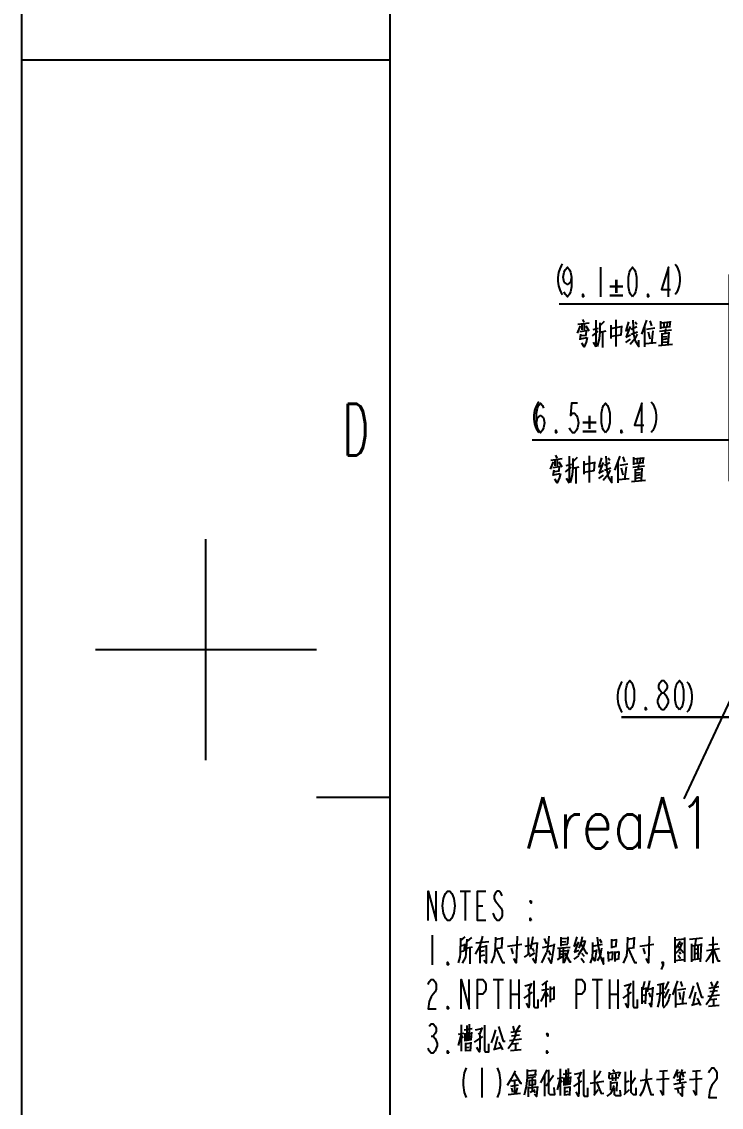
# Model space of a CAD drawing. Header units: millimetres. Extents: x 0 to 210, y 0 to 297.
# Drawn here: x 0 to 47.5, y 77.5 to 151.1 of the extents above; entities that cross this region are included whole.
import ezdxf
from ezdxf.enums import TextEntityAlignment as Align

# ---------------------------------------------------------------- set-up
doc = ezdxf.new("R2010")
doc.units = ezdxf.units.MM
doc.header["$LTSCALE"] = 19.36
doc.layers.get('0').update_dxf_attribs({"linetype": 'CONTINUOUS'})
doc.layers.add('備註', color=1, linetype='CONTINUOUS')
doc.styles.get("Standard").update_dxf_attribs({"font": 'SIMPLEX.SHX', "width": 0.56})
doc.dimstyles.new('DIMSTYLE_3', dxfattribs={"dimtxt": 2, "dimasz": 2.1, "dimexe": 2, "dimexo": 0.35, "dimgap": 0.5, "dimtad": 1, "dimzin": 0, "dimdsep": 46, "dimtxsty": 'Standard', "dimcen": 0.09, "dimazin": 0, "dimtp": 0.01, "dimtm": 0.01, "dimtfac": 1, "dimtofl": 0, "dimtmove": 0, "dimatfit": 3, "dimfxl": 0, "dimtolj": 1, "dimtzin": 0, "dimarcsym": 0})
doc.dimstyles.new('DIMSTYLE_5', dxfattribs={"dimtxt": 2, "dimasz": 2.1, "dimexe": 2, "dimexo": 0.35, "dimgap": 0.5, "dimtad": 1, "dimdec": 1, "dimzin": 0, "dimdsep": 46, "dimtxsty": 'Standard', "dimcen": 0.09, "dimazin": 0, "dimtol": 1, "dimtp": 0.4, "dimtm": 0.4, "dimtfac": 1, "dimtdec": 1, "dimtofl": 0, "dimtmove": 0, "dimatfit": 3, "dimfxl": 0, "dimtolj": 1, "dimtzin": 0, "dimarcsym": 0})

# ---------------------------------------------------------------- blocks, each defined once
blk = doc.blocks.new('_FILLED')
at = {"color": 0, "linetype": 'ByBlock'}
blk.add_solid([(0, 0), (-1, 0.133), (-1, -0.133)], dxfattribs=at)
blk = doc.blocks.new('*D161919')
at = {"color": 2}
for p, q in [((48.006, 119.928), (48.006, 124.718)), ((54.528, 122.052), (54.528, 124.718)), ((51.267, 122.718), (34.631, 122.718)), ((48.006, 122.718), (51.267, 122.718)), ((54.528, 122.718), (51.267, 122.718))]:
    blk.add_line(p, q, dxfattribs=at)
at = {"color": 2, "xscale": 2.1, "yscale": 2.1, "zscale": 2.1, "rotation": 180}
blk.add_blockref('_FILLED', (48.006, 122.718), dxfattribs=at)
at = {"color": 2, "xscale": 2.1, "yscale": 2.1, "zscale": 2.1}
blk.add_blockref('_FILLED', (54.528, 122.718), dxfattribs=at)
blk = doc.blocks.new('*D172020')
at = {"color": 2}
for p, q in [((48.006, 119.928), (48.006, 133.938)), ((57.152, 122.052), (57.152, 133.938)), ((52.579, 131.938), (36.456, 131.938)), ((48.006, 131.938), (52.579, 131.938)), ((57.152, 131.938), (52.579, 131.938))]:
    blk.add_line(p, q, dxfattribs=at)
at = {"color": 2, "xscale": 2.1, "yscale": 2.1, "zscale": 2.1, "rotation": 180}
blk.add_blockref('_FILLED', (48.006, 131.938), dxfattribs=at)
at = {"color": 2, "xscale": 2.1, "yscale": 2.1, "zscale": 2.1}
blk.add_blockref('_FILLED', (57.152, 131.938), dxfattribs=at)
blk = doc.blocks.new('*D222525')
at = {"color": 2}
for p, q in [((54.129, 106.628), (54.129, 101.919)), ((54.929, 106.628), (54.929, 101.919)), ((54.129, 103.919), (40.696, 103.919)), ((40.696, 103.919), (54.529, 103.919)), ((59.929, 103.919), (54.529, 103.919)), ((54.929, 103.919), (59.929, 103.919))]:
    blk.add_line(p, q, dxfattribs=at)
at = {"color": 2, "xscale": 2.1, "yscale": 2.1, "zscale": 2.1}
blk.add_blockref('_FILLED', (54.129, 103.919), dxfattribs=at)
at = {"color": 2, "xscale": 2.1, "yscale": 2.1, "zscale": 2.1, "rotation": 180}
blk.add_blockref('_FILLED', (54.929, 103.919), dxfattribs=at)

msp = doc.modelspace()

# ---------------------------------------------------------------- linework, layer by layer
at = {"color": 2}
for p, q in [((0, 0.009), (0, 297.009)), ((0, 148.509), (25, 148.509)), ((39.256, 134.438), (39.256, 132.438)), ((37.886, 130.455), (37.673, 129.971)), ((37.726, 130.584), (38.499, 130.68)), ((37.993, 130.616), (37.993, 130.197)), ((38.046, 130.906), (38.126, 130.713)), ((38.153, 130.616), (38.153, 130.197)), ((38.259, 130.455), (38.473, 130.132)), ((38.953, 130.842), (38.953, 129.035)), ((39.219, 130.455), (39.539, 130.777)), ((39.966, 130.519), (39.966, 129.616)), ((39.966, 130.293), (40.659, 130.422)), ((40.313, 130.874), (40.313, 129.068)), ((40.686, 130.455), (40.633, 129.842)), ((41.166, 130.745), (40.979, 130.132)), ((41.273, 130.422), (41.006, 129.713)), ((41.353, 130.229), (41.726, 130.422)), ((41.619, 130.745), (41.726, 130.584)), ((42.393, 130.842), (42.046, 129.906)), ((42.259, 130.455), (42.259, 129.035)), ((42.393, 130.229), (42.953, 130.326)), ((42.606, 130.809), (42.713, 130.455)), ((43.326, 130.777), (43.326, 130.261)), ((43.993, 130.713), (43.326, 130.648)), ((43.326, 130.358), (44.019, 130.422)), ((43.566, 130.648), (43.566, 130.422)), ((43.779, 130.648), (43.753, 130.422)), ((43.966, 130.422), (44.019, 130.777)), ((38.313, 130.132), (37.859, 130.068)), ((37.913, 129.906), (37.859, 129.519)), ((38.339, 129.648), (37.886, 129.551)), ((37.913, 129.809), (38.313, 129.842)), ((38.286, 129.842), (38.313, 130.164)), ((38.366, 129.68), (38.286, 129.326)), ((38.713, 129.777), (39.113, 130.1)), ((39.113, 130.293), (38.739, 130.197)), ((39.219, 130.035), (39.646, 130.132)), ((39.406, 130.068), (39.406, 129.003)), ((40.659, 129.842), (39.966, 129.745)), ((40.953, 130.132), (41.193, 130.229)), ((41.299, 129.842), (40.979, 129.68)), ((41.353, 129.906), (41.779, 130.068)), ((42.499, 130.068), (42.606, 129.584)), ((42.819, 130.132), (42.713, 129.293)), ((43.273, 130.1), (44.073, 130.197)), ((43.433, 129.971), (43.433, 129.132)), ((43.886, 129.971), (43.433, 129.906)), ((43.433, 129.713), (43.779, 129.745)), ((43.779, 129.584), (43.433, 129.519)), ((43.673, 130.293), (43.646, 129.906)), ((43.859, 129.197), (43.913, 130.035)), ((38.766, 129.358), (38.953, 129.035)), ((40.979, 129.326), (41.299, 129.551)), ((42.339, 129.261), (43.033, 129.326)), ((43.193, 129.132), (44.153, 129.229)), ((43.433, 129.358), (43.779, 129.39)), ((36.221, 121.686), (36.301, 121.493)), ((37.127, 121.622), (37.127, 119.815)), ((37.394, 121.234), (37.714, 121.557)), ((38.487, 121.654), (38.487, 119.847)), ((39.341, 121.525), (39.154, 120.912)), ((39.794, 121.525), (39.901, 121.364)), ((40.567, 121.622), (40.221, 120.686)), ((40.781, 121.589), (40.887, 121.234)), ((41.501, 121.557), (41.501, 121.041)), ((42.167, 121.493), (41.501, 121.428)), ((42.141, 121.202), (42.194, 121.557)), ((36.061, 121.234), (35.847, 120.751)), ((35.901, 121.364), (36.674, 121.46)), ((36.487, 120.912), (36.034, 120.847)), ((36.167, 121.396), (36.167, 120.976)), ((36.327, 121.396), (36.327, 120.976)), ((36.434, 121.234), (36.647, 120.912)), ((36.461, 120.622), (36.487, 120.944)), ((36.887, 120.557), (37.287, 120.88)), ((37.287, 121.073), (36.914, 120.976)), ((37.394, 120.815), (37.821, 120.912)), ((37.581, 120.847), (37.581, 119.783)), ((38.141, 121.299), (38.141, 120.396)), ((38.141, 121.073), (38.834, 121.202)), ((38.861, 121.234), (38.807, 120.622)), ((39.127, 120.912), (39.367, 121.009)), ((39.447, 121.202), (39.181, 120.493)), ((39.527, 121.009), (39.901, 121.202)), ((39.527, 120.686), (39.954, 120.847)), ((40.434, 121.234), (40.434, 119.815)), ((40.567, 121.009), (41.127, 121.105)), ((40.674, 120.847), (40.781, 120.364)), ((40.994, 120.912), (40.887, 120.073)), ((41.447, 120.88), (42.247, 120.976)), ((41.501, 121.138), (42.194, 121.202)), ((41.607, 120.751), (41.607, 119.912)), ((42.061, 120.751), (41.607, 120.686)), ((41.741, 121.428), (41.741, 121.202)), ((41.847, 121.073), (41.821, 120.686)), ((41.954, 121.428), (41.927, 121.202)), ((42.034, 119.976), (42.087, 120.815)), ((36.087, 120.686), (36.034, 120.299)), ((36.514, 120.428), (36.061, 120.331)), ((36.087, 120.589), (36.487, 120.622)), ((36.541, 120.46), (36.461, 120.105)), ((36.941, 120.138), (37.127, 119.815)), ((38.834, 120.622), (38.141, 120.525)), ((39.474, 120.622), (39.154, 120.46)), ((39.154, 120.105), (39.474, 120.331)), ((40.514, 120.041), (41.207, 120.105)), ((41.367, 119.912), (42.327, 120.009)), ((41.607, 120.493), (41.954, 120.525)), ((41.954, 120.364), (41.607, 120.299)), ((41.607, 120.138), (41.954, 120.17)), ((12.5, 101.009), (12.5, 116.009)), ((5, 108.509), (20, 108.509)), ((43.146, 104.919), (43.146, 105.086)), ((20, 98.509), (25, 98.509)), ((29.734, 92.138), (30.434, 92.138)), ((30.084, 92.138), (30.084, 90.138)), ((30.924, 91.138), (31.274, 91.138)), ((27.844, 89.138), (27.844, 87.138)), ((30.058, 89.041), (29.764, 88.783)), ((29.764, 88.428), (30.031, 88.492)), ((30.031, 88.557), (30.004, 88.073)), ((30.164, 88.267), (30.591, 88.363)), ((30.511, 88.976), (30.191, 88.718)), ((30.804, 88.622), (31.684, 88.718)), ((31.071, 88.428), (31.071, 87.234)), ((31.071, 88.331), (31.498, 88.396)), ((32.618, 88.912), (32.138, 88.847)), ((32.564, 88.299), (32.618, 89.009)), ((32.964, 88.396), (33.924, 88.525)), ((34.164, 88.396), (34.511, 88.46)), ((34.351, 88.976), (34.351, 87.847)), ((34.671, 89.041), (34.511, 88.17)), ((34.591, 88.557), (34.964, 88.622)), ((35.338, 88.299), (36.084, 88.46)), ((35.444, 88.912), (35.604, 88.557)), ((35.711, 88.396), (35.604, 87.944)), ((35.711, 88.396), (35.791, 89.073)), ((36.564, 89.009), (36.564, 88.396)), ((36.564, 88.912), (37.044, 88.944)), ((36.564, 88.686), (36.911, 88.718)), ((36.564, 88.492), (37.044, 88.525)), ((37.044, 89.041), (37.018, 88.557)), ((37.444, 88.396), (37.684, 88.525)), ((37.658, 89.041), (37.471, 88.428)), ((37.764, 88.686), (37.498, 88.009)), ((37.951, 88.718), (38.218, 88.751)), ((38.724, 88.396), (39.391, 88.525)), ((39.204, 88.88), (39.338, 88.654)), ((40.004, 88.88), (40.004, 88.267)), ((40.004, 88.783), (40.351, 88.847)), ((40.004, 88.331), (40.351, 88.396)), ((40.324, 88.396), (40.351, 88.88)), ((41.578, 88.912), (41.098, 88.847)), ((41.524, 88.299), (41.578, 89.009)), ((41.924, 88.396), (42.884, 88.525)), ((44.298, 89.009), (44.298, 87.267)), ((44.298, 88.976), (44.298, 87.363)), ((44.991, 88.88), (44.298, 88.815)), ((44.671, 88.718), (44.378, 88.267)), ((44.564, 88.525), (44.778, 88.557)), ((44.991, 87.396), (44.991, 88.976)), ((46.191, 88.944), (45.311, 88.847)), ((45.444, 88.557), (45.444, 87.331)), ((46.084, 88.492), (45.444, 88.396)), ((45.631, 88.428), (45.631, 87.492)), ((45.684, 88.428), (45.764, 88.88)), ((45.871, 88.428), (45.871, 87.525)), ((46.058, 87.331), (46.111, 88.589)), ((46.618, 88.492), (47.231, 88.557)), ((46.911, 87.234), (46.911, 89.041)), ((29.738, 88.041), (30.004, 88.073)), ((30.404, 88.331), (30.404, 87.202)), ((31.071, 88.041), (31.391, 88.105)), ((31.391, 87.783), (31.071, 87.718)), ((32.111, 88.234), (32.618, 88.299)), ((33.338, 87.88), (33.231, 88.267)), ((34.111, 87.654), (34.484, 87.912)), ((34.458, 87.718), (34.804, 87.944)), ((34.618, 88.267), (34.751, 88.041)), ((35.284, 87.267), (35.604, 87.944)), ((35.738, 88.105), (35.871, 87.783)), ((36.351, 88.267), (37.204, 88.331)), ((36.351, 87.492), (36.831, 87.783)), ((36.484, 88.267), (36.484, 87.589)), ((36.484, 88.041), (36.698, 88.073)), ((36.484, 87.847), (36.698, 87.88)), ((36.724, 88.267), (36.724, 87.234)), ((36.964, 87.718), (36.778, 87.267)), ((36.804, 88.073), (37.098, 88.105)), ((37.791, 88.105), (37.471, 87.976)), ((37.471, 87.525), (37.791, 87.751)), ((37.978, 87.912), (38.164, 87.718)), ((38.724, 88.041), (38.964, 88.105)), ((39.818, 87.363), (39.791, 88.041)), ((39.818, 87.944), (40.084, 88.009)), ((40.084, 88.041), (40.058, 87.525)), ((40.244, 88.041), (40.244, 87.363)), ((40.511, 88.009), (40.271, 87.944)), ((40.511, 87.557), (40.538, 88.041)), ((41.071, 88.234), (41.578, 88.299)), ((42.298, 87.88), (42.191, 88.267)), ((44.324, 87.88), (44.564, 88.105)), ((44.538, 87.783), (44.698, 87.557)), ((44.591, 88.009), (44.698, 87.847)), ((45.818, 88.202), (45.631, 88.17)), ((45.631, 87.88), (45.818, 87.912)), ((46.458, 88.105), (47.338, 88.234)), ((38.164, 87.267), (37.951, 87.557)), ((39.818, 87.492), (40.084, 87.525)), ((40.271, 87.492), (40.538, 87.557)), ((44.298, 87.428), (44.938, 87.492)), ((45.444, 87.46), (46.058, 87.557)), ((31.974, 86.138), (32.674, 86.138)), ((32.324, 86.138), (32.324, 84.138)), ((33.164, 86.138), (33.164, 84.138)), ((33.724, 86.138), (33.724, 84.138)), ((38.694, 86.138), (39.394, 86.138)), ((39.044, 86.138), (39.044, 84.138)), ((39.884, 86.138), (39.884, 84.138)), ((40.444, 86.138), (40.444, 84.138)), ((34.138, 85.718), (34.564, 85.815)), ((34.591, 85.88), (34.404, 85.428)), ((35.738, 85.492), (35.258, 85.396)), ((35.311, 85.751), (35.684, 86.041)), ((35.551, 85.912), (35.551, 84.267)), ((35.844, 85.654), (35.844, 84.589)), ((36.111, 85.557), (35.844, 85.492)), ((36.111, 84.815), (36.111, 85.654)), ((40.858, 85.718), (41.284, 85.815)), ((41.311, 85.88), (41.124, 85.428)), ((42.058, 85.622), (42.058, 84.492)), ((42.351, 85.525), (42.084, 85.46)), ((42.244, 86.009), (42.138, 85.525)), ((42.324, 84.492), (42.378, 85.589)), ((42.591, 86.041), (42.431, 85.267)), ((42.511, 85.492), (42.831, 85.557)), ((43.124, 85.783), (43.604, 85.88)), ((43.311, 85.783), (43.311, 85.105)), ((43.498, 85.847), (43.498, 84.299)), ((43.898, 85.492), (43.578, 84.88)), ((43.871, 86.009), (43.631, 85.46)), ((44.484, 86.041), (44.138, 85.105)), ((44.351, 85.654), (44.351, 84.234)), ((44.484, 85.428), (45.044, 85.525)), ((44.698, 86.009), (44.804, 85.654)), ((46.618, 85.557), (47.284, 85.654)), ((46.751, 85.976), (46.858, 85.654)), ((33.164, 85.138), (33.724, 85.138)), ((34.084, 84.88), (34.644, 85.267)), ((35.231, 84.654), (35.551, 85.331)), ((35.551, 85.267), (35.711, 84.976)), ((35.844, 84.783), (36.138, 84.815)), ((39.884, 85.138), (40.444, 85.138)), ((40.804, 84.88), (41.364, 85.267)), ((42.058, 85.073), (42.271, 85.105)), ((42.058, 84.622), (42.298, 84.686)), ((42.538, 85.234), (42.644, 84.944)), ((43.071, 85.138), (43.658, 85.267)), ((43.258, 84.783), (43.124, 84.267)), ((43.258, 84.751), (43.311, 85.105)), ((44.591, 85.267), (44.698, 84.783)), ((44.911, 85.331), (44.804, 84.492)), ((45.711, 85.267), (45.524, 84.428)), ((45.818, 84.88), (46.058, 84.363)), ((46.538, 85.009), (47.338, 85.105)), ((47.204, 85.363), (46.671, 85.299)), ((46.751, 84.783), (47.151, 84.815)), ((46.938, 84.783), (46.938, 84.331)), ((42.724, 84.267), (42.591, 84.557)), ((44.431, 84.46), (45.124, 84.525)), ((45.444, 84.396), (45.978, 84.557)), ((46.591, 84.331), (47.311, 84.396)), ((29.631, 82.428), (30.004, 82.492)), ((29.818, 83.073), (29.818, 81.267)), ((30.004, 82.718), (30.564, 82.815)), ((30.058, 82.492), (30.058, 81.944)), ((30.058, 82.428), (30.484, 82.492)), ((30.191, 83.009), (30.191, 82.009)), ((30.351, 83.105), (30.324, 82.041)), ((30.511, 82.557), (30.458, 82.041)), ((30.778, 82.718), (31.204, 82.815)), ((31.231, 82.88), (31.044, 82.428)), ((33.178, 82.557), (33.844, 82.654)), ((33.311, 82.976), (33.418, 82.654)), ((27.774, 82.304), (27.914, 82.304)), ((29.818, 82.428), (29.604, 81.654)), ((29.818, 82.363), (29.924, 82.17)), ((30.511, 82.041), (30.058, 81.976)), ((30.111, 82.234), (30.431, 82.267)), ((30.111, 81.847), (30.111, 81.267)), ((30.111, 81.783), (30.458, 81.847)), ((30.458, 81.88), (30.431, 81.267)), ((30.724, 81.88), (31.284, 82.267)), ((32.271, 82.267), (32.084, 81.428)), ((32.378, 81.88), (32.618, 81.363)), ((33.098, 82.009), (33.898, 82.105)), ((33.764, 82.363), (33.231, 82.299)), ((33.311, 81.783), (33.711, 81.815)), ((33.498, 81.783), (33.498, 81.331)), ((30.111, 81.525), (30.351, 81.557)), ((30.431, 81.331), (30.111, 81.299)), ((32.004, 81.396), (32.538, 81.557)), ((33.151, 81.331), (33.871, 81.396)), ((31.204, 80.138), (31.204, 78.138)), ((34.298, 80.041), (34.298, 79.492)), ((34.884, 79.976), (34.298, 79.912)), ((34.298, 79.622), (34.911, 79.686)), ((34.378, 79.46), (34.884, 79.557)), ((34.858, 79.686), (34.884, 80.009)), ((35.631, 80.009), (35.204, 79.138)), ((35.471, 79.654), (35.471, 78.234)), ((36.084, 79.622), (35.578, 78.912)), ((36.538, 80.073), (36.538, 78.267)), ((36.724, 79.718), (37.284, 79.815)), ((36.911, 80.009), (36.911, 79.009)), ((37.071, 80.105), (37.044, 79.041)), ((37.231, 79.557), (37.178, 79.041)), ((37.498, 79.718), (37.924, 79.815)), ((37.951, 79.88), (37.764, 79.428)), ((38.858, 79.976), (38.858, 78.331)), ((39.844, 79.847), (39.818, 79.428)), ((39.844, 79.718), (40.538, 79.847)), ((40.058, 79.654), (40.084, 79.267)), ((40.111, 80.041), (40.218, 79.88)), ((40.298, 79.718), (40.271, 79.267)), ((40.591, 79.88), (40.484, 79.557)), ((40.938, 79.88), (40.938, 78.46)), ((42.378, 80.073), (42.351, 79.331)), ((43.258, 79.912), (43.818, 79.976)), ((43.524, 79.944), (43.524, 78.299)), ((44.484, 80.041), (44.218, 79.428)), ((44.378, 79.783), (44.671, 79.847)), ((44.538, 79.492), (44.431, 79.783)), ((44.804, 80.041), (44.618, 79.492)), ((44.724, 79.783), (45.044, 79.847)), ((44.804, 79.783), (44.884, 79.525)), ((45.498, 79.912), (46.058, 79.976)), ((45.764, 79.944), (45.764, 78.299)), ((33.684, 78.976), (33.151, 78.88)), ((33.231, 79.267), (33.604, 79.331)), ((33.231, 78.783), (33.284, 78.492)), ((33.444, 78.396), (33.444, 79.299)), ((33.551, 78.428), (33.631, 78.815)), ((34.218, 78.88), (34.084, 78.299)), ((34.298, 79.492), (34.218, 78.88)), ((34.351, 78.783), (34.991, 78.847)), ((34.351, 78.847), (34.351, 78.17)), ((34.431, 79.331), (34.431, 78.912)), ((34.858, 79.299), (34.431, 79.267)), ((34.431, 78.976), (34.884, 79.041)), ((34.644, 78.557), (34.644, 79.492)), ((34.858, 79.041), (34.858, 79.331)), ((36.538, 79.428), (36.324, 78.654)), ((36.351, 79.428), (36.724, 79.492)), ((36.538, 79.363), (36.644, 79.17)), ((36.778, 79.492), (36.778, 78.944)), ((36.778, 79.428), (37.204, 79.492)), ((37.231, 79.041), (36.778, 78.976)), ((36.831, 79.234), (37.151, 79.267)), ((36.831, 78.847), (36.831, 78.267)), ((36.831, 78.783), (37.178, 78.847)), ((37.178, 78.88), (37.151, 78.267)), ((37.444, 78.88), (38.004, 79.267)), ((38.564, 79.105), (39.498, 79.234)), ((39.844, 79.428), (40.511, 79.492)), ((39.951, 79.234), (39.951, 78.622)), ((39.951, 79.105), (40.351, 79.17)), ((40.378, 79.202), (40.351, 78.557)), ((40.938, 79.17), (41.204, 79.267)), ((41.311, 79.009), (41.631, 79.492)), ((42.778, 79.396), (41.951, 79.267)), ((43.071, 79.363), (43.924, 79.428)), ((45.071, 79.17), (44.218, 79.009)), ((44.298, 78.718), (44.964, 78.847)), ((44.431, 79.299), (44.911, 79.396)), ((44.671, 79.105), (44.671, 79.492)), ((44.804, 79.041), (44.804, 78.234)), ((45.311, 79.363), (46.164, 79.428)), ((32.991, 78.331), (33.844, 78.428)), ((34.484, 78.492), (34.778, 78.622)), ((34.751, 78.686), (34.804, 78.46)), ((36.831, 78.525), (37.071, 78.557)), ((37.151, 78.331), (36.831, 78.299)), ((39.098, 78.654), (38.804, 78.267)), ((40.858, 78.331), (41.231, 78.686)), ((43.524, 78.267), (43.338, 78.622)), ((44.484, 78.718), (44.564, 78.428)), ((45.764, 78.267), (45.578, 78.622))]:
    msp.add_line(p, q, dxfattribs=at)
at = {"color": 7}
msp.add_line((25, 5.009), (25, 292.009), dxfattribs=at)
at = {"color": 2}
for points in [[(37.296, 133.772), (37.226, 133.438), (37.016, 133.272), (36.806, 133.438), (36.736, 133.772), (36.806, 134.105), (36.876, 134.272), (37.016, 134.438), (37.156, 134.272), (37.226, 134.105), (37.296, 133.772), (37.296, 133.105), (37.226, 132.772), (37.156, 132.605), (37.016, 132.438), (36.876, 132.605), (36.806, 132.772)], [(41.433, 132.438), (41.293, 132.605), (41.223, 132.772), (41.153, 133.105), (41.153, 133.772), (41.223, 134.105), (41.293, 134.272), (41.433, 134.438), (41.573, 134.272), (41.643, 134.105), (41.713, 133.772), (41.713, 133.105), (41.643, 132.772), (41.573, 132.605), (41.433, 132.438)], [(43.883, 132.438), (43.883, 134.438), (43.393, 132.938), (44.023, 132.938)], [(38.136, 132.438), (38.066, 132.438), (38.066, 132.605), (38.136, 132.438)], [(42.553, 132.438), (42.483, 132.438), (42.483, 132.605), (42.553, 132.438)], [(39.219, 130.68), (39.219, 130.068), (39.166, 129.584), (39.033, 129.068)], [(41.459, 130.842), (41.513, 129.906), (41.619, 129.455)], [(41.753, 129.906), (41.593, 129.584), (41.273, 129.197)], [(38.286, 129.358), (38.153, 129.035), (37.993, 129.293)], [(41.619, 129.455), (41.859, 129.068), (41.859, 129.487)], [(34.911, 123.885), (34.981, 124.218), (35.191, 124.385), (35.401, 124.218), (35.471, 123.885), (35.401, 123.552), (35.331, 123.385), (35.191, 123.218), (35.051, 123.385), (34.981, 123.552), (34.911, 123.885), (34.911, 124.552), (34.981, 124.885), (35.051, 125.052), (35.191, 125.218), (35.331, 125.052), (35.401, 124.885)], [(37.711, 125.218), (37.291, 125.218), (37.221, 124.385), (37.361, 124.552), (37.501, 124.552), (37.641, 124.385), (37.711, 124.218), (37.781, 123.885), (37.711, 123.552), (37.641, 123.385), (37.501, 123.218), (37.361, 123.218), (37.221, 123.385), (37.151, 123.552)], [(39.607, 123.218), (39.467, 123.385), (39.397, 123.552), (39.327, 123.885), (39.327, 124.552), (39.397, 124.885), (39.467, 125.052), (39.607, 125.218), (39.747, 125.052), (39.817, 124.885), (39.887, 124.552), (39.887, 123.885), (39.817, 123.552), (39.747, 123.385), (39.607, 123.218)], [(42.057, 123.218), (42.057, 125.218), (41.567, 123.718), (42.197, 123.718)], [(36.311, 123.218), (36.241, 123.218), (36.241, 123.385), (36.311, 123.218)], [(40.727, 123.218), (40.657, 123.218), (40.657, 123.385), (40.727, 123.218)], [(39.634, 121.622), (39.687, 120.686), (39.794, 120.234)], [(37.394, 121.46), (37.394, 120.847), (37.341, 120.364), (37.207, 119.847)], [(36.461, 120.138), (36.327, 119.815), (36.167, 120.073)], [(39.927, 120.686), (39.767, 120.364), (39.447, 119.976)], [(39.794, 120.234), (40.034, 119.847), (40.034, 120.267)], [(41.256, 104.419), (41.116, 104.586), (41.046, 104.752), (40.976, 105.086), (40.976, 105.752), (41.046, 106.086), (41.116, 106.252), (41.256, 106.419), (41.396, 106.252), (41.466, 106.086), (41.536, 105.752), (41.536, 105.086), (41.466, 104.752), (41.396, 104.586), (41.256, 104.419)], [(43.426, 105.586), (43.286, 105.752), (43.216, 105.919), (43.216, 106.086), (43.286, 106.252), (43.426, 106.419), (43.566, 106.419), (43.706, 106.252), (43.776, 106.086), (43.776, 105.919), (43.706, 105.752), (43.566, 105.586)], [(44.616, 104.419), (44.476, 104.586), (44.406, 104.752), (44.336, 105.086), (44.336, 105.752), (44.406, 106.086), (44.476, 106.252), (44.616, 106.419), (44.756, 106.252), (44.826, 106.086), (44.896, 105.752), (44.896, 105.086), (44.826, 104.752), (44.756, 104.586), (44.616, 104.419)], [(43.146, 105.086), (43.286, 105.419), (43.426, 105.586), (43.566, 105.586), (43.706, 105.419)], [(43.706, 105.419), (43.846, 105.086), (43.846, 104.919), (43.706, 104.586)], [(42.376, 104.419), (42.306, 104.419), (42.306, 104.586), (42.376, 104.419)], [(43.426, 104.419), (43.286, 104.586), (43.146, 104.919)], [(43.706, 104.586), (43.566, 104.419), (43.426, 104.419)], [(27.564, 90.138), (27.564, 92.138), (28.124, 90.138), (28.124, 92.138)], [(29.244, 90.471), (29.174, 90.304), (29.034, 90.138), (28.894, 90.138), (28.754, 90.304), (28.684, 90.471), (28.614, 90.638), (28.544, 91.138), (28.614, 91.638), (28.684, 91.804), (28.754, 91.971), (28.894, 92.138), (29.034, 92.138), (29.174, 91.971), (29.244, 91.804), (29.314, 91.638), (29.384, 91.138), (29.314, 90.638), (29.244, 90.471)], [(31.484, 90.138), (30.924, 90.138), (30.924, 92.138), (31.484, 92.138)], [(32.604, 91.804), (32.534, 91.971), (32.394, 92.138), (32.254, 92.138), (32.114, 91.971), (32.044, 91.804), (32.044, 91.638), (32.114, 91.471), (32.254, 91.304), (32.394, 91.138), (32.534, 90.971), (32.604, 90.804), (32.604, 90.471), (32.534, 90.304), (32.394, 90.138), (32.254, 90.138), (32.114, 90.304), (32.044, 90.471), (31.974, 90.638)], [(34.564, 91.471), (34.564, 91.304), (34.494, 91.471), (34.564, 91.471)], [(34.564, 90.138), (34.494, 90.138), (34.494, 90.304), (34.564, 90.138)], [(29.764, 88.944), (29.738, 87.88), (29.711, 87.654), (29.604, 87.267)], [(30.191, 88.88), (30.138, 87.88), (30.111, 87.654), (29.871, 87.234)], [(31.258, 89.073), (31.071, 88.428), (30.751, 87.847)], [(31.498, 88.46), (31.498, 87.234), (31.338, 87.428)], [(32.138, 89.009), (32.111, 88.234), (32.058, 87.751), (31.844, 87.234)], [(33.604, 89.073), (33.551, 87.267), (33.391, 87.557)], [(34.964, 88.654), (34.858, 87.267), (34.671, 87.557)], [(36.111, 88.557), (35.924, 87.234), (35.738, 87.622)], [(38.218, 88.783), (38.084, 88.299), (37.738, 87.783)], [(38.031, 89.041), (37.951, 88.686), (37.791, 88.267)], [(37.924, 88.557), (38.298, 87.912), (38.404, 87.912)], [(38.724, 88.654), (38.724, 88.105), (38.698, 87.622), (38.564, 87.234)], [(39.044, 89.009), (39.098, 88.428), (39.231, 87.718), (39.471, 87.17), (39.471, 87.622)], [(41.098, 89.009), (41.071, 88.234), (41.018, 87.751), (40.804, 87.234)], [(42.564, 89.073), (42.511, 87.267), (42.351, 87.557)], [(44.538, 88.396), (44.884, 87.976), (44.964, 88.009)], [(44.564, 88.105), (44.671, 88.267), (44.831, 88.654)], [(32.191, 88.234), (32.618, 87.299), (32.778, 87.299)], [(37.098, 88.17), (36.964, 87.718), (36.858, 87.944)], [(36.964, 87.718), (37.178, 87.331), (37.284, 87.331)], [(38.991, 88.17), (38.884, 87.396), (38.751, 87.622)], [(39.338, 88.267), (39.231, 87.718), (39.044, 87.396)], [(41.151, 88.234), (41.578, 87.299), (41.738, 87.299)], [(46.911, 88.17), (46.698, 87.783), (46.538, 87.525), (46.404, 87.331)], [(46.938, 88.17), (47.231, 87.396), (47.391, 87.396)], [(28.964, 87.138), (28.894, 87.138), (28.894, 87.304), (28.964, 87.138)], [(43.524, 87.138), (43.454, 87.304), (43.524, 87.304), (43.524, 87.138), (43.384, 86.804)], [(44.991, 87.331), (44.991, 87.396), (44.938, 87.492)], [(27.564, 85.804), (27.634, 85.971), (27.774, 86.138), (27.914, 86.138), (28.054, 85.971), (28.124, 85.804), (28.124, 85.471), (28.054, 85.304), (27.914, 85.138), (27.774, 84.971), (27.634, 84.638), (27.564, 84.138), (28.124, 84.138)], [(29.804, 84.138), (29.804, 86.138), (30.364, 84.138), (30.364, 86.138)], [(30.924, 84.138), (30.924, 86.138), (31.274, 86.138), (31.414, 85.971), (31.484, 85.804), (31.484, 85.471), (31.414, 85.304), (31.274, 85.138), (30.924, 85.138)], [(37.644, 84.138), (37.644, 86.138), (37.994, 86.138), (38.134, 85.971), (38.204, 85.804), (38.204, 85.471), (38.134, 85.304), (37.994, 85.138), (37.644, 85.138)], [(34.351, 85.525), (34.431, 85.331), (34.431, 84.492), (34.404, 84.234), (34.244, 84.525)], [(34.751, 86.041), (34.751, 84.331), (34.804, 84.234), (35.044, 84.234), (35.044, 84.783)], [(41.071, 85.525), (41.151, 85.331), (41.151, 84.492), (41.124, 84.234), (40.964, 84.525)], [(41.471, 86.041), (41.471, 84.331), (41.524, 84.234), (41.764, 84.234), (41.764, 84.783)], [(42.724, 84.267), (42.778, 84.847), (42.831, 85.622)], [(45.578, 85.718), (45.418, 85.202), (45.284, 84.847)], [(45.791, 85.944), (46.111, 84.944), (46.244, 84.944)], [(47.231, 86.009), (46.991, 85.622), (46.884, 85.234), (46.644, 84.718), (46.431, 84.428)], [(43.978, 85.138), (43.871, 84.751), (43.711, 84.428), (43.524, 84.202)], [(28.964, 84.138), (28.894, 84.138), (28.894, 84.304), (28.964, 84.138)], [(27.634, 82.971), (27.774, 83.138), (27.914, 83.138), (28.054, 82.971), (28.124, 82.804), (28.124, 82.638), (28.054, 82.471), (27.914, 82.304), (28.054, 82.138), (28.124, 81.971), (28.194, 81.804), (28.194, 81.638), (28.124, 81.471), (28.054, 81.304), (27.914, 81.138), (27.774, 81.138), (27.634, 81.304), (27.564, 81.471)], [(30.991, 82.525), (31.071, 82.331), (31.071, 81.492), (31.044, 81.234), (30.884, 81.525)], [(31.391, 83.041), (31.391, 81.331), (31.444, 81.234), (31.684, 81.234), (31.684, 81.783)], [(32.138, 82.718), (31.978, 82.202), (31.844, 81.847)], [(32.351, 82.944), (32.671, 81.944), (32.804, 81.944)], [(33.791, 83.009), (33.551, 82.622), (33.444, 82.234), (33.204, 81.718), (32.991, 81.428)], [(35.684, 82.471), (35.684, 82.304), (35.614, 82.471), (35.684, 82.471)], [(28.964, 81.138), (28.894, 81.138), (28.894, 81.304), (28.964, 81.138)], [(35.684, 81.138), (35.614, 81.138), (35.614, 81.304), (35.684, 81.138)], [(30.154, 80.138), (30.014, 79.804), (29.944, 79.304), (29.944, 78.971), (30.014, 78.471), (30.154, 78.138)], [(32.254, 80.138), (32.394, 79.804), (32.464, 79.304), (32.464, 78.971), (32.394, 78.471), (32.254, 78.138)], [(33.471, 79.944), (33.204, 79.396), (32.938, 78.944)], [(33.418, 79.815), (33.844, 79.105), (33.924, 79.105)], [(35.738, 80.009), (35.738, 78.428), (35.818, 78.331), (36.164, 78.331), (36.111, 78.815)], [(37.711, 79.525), (37.791, 79.331), (37.791, 78.492), (37.764, 78.234), (37.604, 78.525)], [(38.111, 80.041), (38.111, 78.331), (38.164, 78.234), (38.404, 78.234), (38.404, 78.783)], [(39.258, 79.944), (39.098, 79.622), (38.858, 79.331)], [(41.311, 79.976), (41.311, 78.492), (41.471, 78.331), (41.684, 78.331), (41.684, 78.783)], [(46.604, 79.804), (46.674, 79.971), (46.814, 80.138), (46.954, 80.138), (47.094, 79.971), (47.164, 79.804), (47.164, 79.471), (47.094, 79.304), (46.954, 79.138), (46.814, 78.971), (46.674, 78.638), (46.604, 78.138), (47.164, 78.138)], [(34.991, 78.88), (34.938, 78.492), (34.911, 78.202), (34.778, 78.363)], [(38.991, 79.17), (39.311, 78.396), (39.498, 78.428)], [(40.164, 78.944), (40.084, 78.654), (39.951, 78.396), (39.684, 78.234)], [(40.191, 78.783), (40.191, 78.331), (40.271, 78.267), (40.644, 78.267), (40.591, 78.622)], [(42.351, 79.331), (42.271, 78.976), (42.138, 78.557), (41.924, 78.234)], [(42.378, 79.331), (42.671, 78.331), (42.884, 78.331)], [(44.804, 78.267), (44.804, 78.234), (44.644, 78.396)]]:
    msp.add_lwpolyline(points, dxfattribs=at)
for points in [[(40.419, 133.593), (40.256, 133.215), (40.256, 133.593)], [(40.256, 133.215), (40.419, 133.593), (40.419, 133.215)], [(40.419, 133.215), (40.797, 133.215), (39.888, 133.052)], [(40.256, 133.215), (40.419, 133.215), (39.888, 133.052)], [(40.256, 133.215), (39.888, 133.052), (39.888, 133.215)], [(40.256, 133.052), (39.888, 133.052), (40.797, 133.215)], [(40.797, 132.592), (39.888, 132.438), (39.888, 132.592)], [(39.888, 132.438), (40.797, 132.592), (40.797, 132.438)], [(40.419, 133.052), (40.256, 133.052), (40.797, 133.215)], [(40.419, 133.052), (40.256, 132.684), (40.256, 133.052)], [(40.256, 132.684), (40.419, 133.052), (40.419, 132.684)], [(40.419, 133.052), (40.797, 133.215), (40.797, 133.052)], [(38.594, 123.995), (38.972, 123.995), (38.062, 123.831)], [(38.43, 123.995), (38.594, 123.995), (38.062, 123.831)], [(38.43, 123.995), (38.062, 123.831), (38.062, 123.995)], [(38.43, 123.831), (38.062, 123.831), (38.972, 123.995)], [(38.594, 124.373), (38.43, 123.995), (38.43, 124.373)], [(38.43, 123.995), (38.594, 124.373), (38.594, 123.995)], [(38.594, 123.831), (38.43, 123.831), (38.972, 123.995)], [(38.594, 123.831), (38.43, 123.464), (38.43, 123.831)], [(38.43, 123.464), (38.594, 123.831), (38.594, 123.464)], [(38.594, 123.831), (38.972, 123.995), (38.972, 123.831)], [(38.972, 123.372), (38.062, 123.218), (38.062, 123.372)], [(38.062, 123.218), (38.972, 123.372), (38.972, 123.218)]]:
    msp.add_solid(points, dxfattribs=at)
at = {"layer": '備註'}
msp.add_line((50.047, 109.376), (44.922, 98.395), dxfattribs=at)

# ---------------------------------------------------------------- texts
at = {"color": 2, "width": 0.56}
msp.add_text('D', height=3.5, dxfattribs=at).set_placement((21.791, 121.681))
at = {"layer": '備註', "width": 0.8}
for s, height, p in [('(         )', 1.3608, (40.507, 133.719)), ('(         )', 1.3608, (38.892, 124.366)), ('(     )', 1.3608, (42.932, 105.391)), ('AreaA1', 3.4836, (40.598, 96.755))]:
    msp.add_text(s, height=height, dxfattribs=at).set_placement(p, align=Align.MIDDLE_CENTER)

# ---------------------------------------------------------------- dimensions: what is measured, and where the dimension line sits
at = {"color": 2}
dim = msp.add_linear_dim(base=(57.152, 131.938), p1=(48.006, 119.578), p2=(57.152, 121.702), text='<>\\P弯折中线位置', dimstyle='DIMSTYLE_5', dxfattribs=at)
dim.commit()
dim.dimension.update_dxf_attribs({"geometry": '*D172020', "text_midpoint": (36.456, 131.938), "dimtype": 160})
dim = msp.add_linear_dim(base=(48.006, 122.718), p1=(54.528, 125.068), p2=(48.006, 119.578), angle=180, text='<>\\P弯折中线位置', dimstyle='DIMSTYLE_5', dxfattribs=at)
dim.commit()
dim.dimension.update_dxf_attribs({"geometry": '*D161919', "text_midpoint": (34.631, 122.718), "dimtype": 160})
dim = msp.add_linear_dim(base=(54.129, 103.919), p1=(54.929, 106.978), p2=(54.129, 106.978), angle=180, dimstyle='DIMSTYLE_3', dxfattribs=at)
dim.commit()
dim.dimension.update_dxf_attribs({"geometry": '*D222525', "text_midpoint": (40.696, 103.919), "dimtype": 160})

doc.saveas('drawing.dxf')
